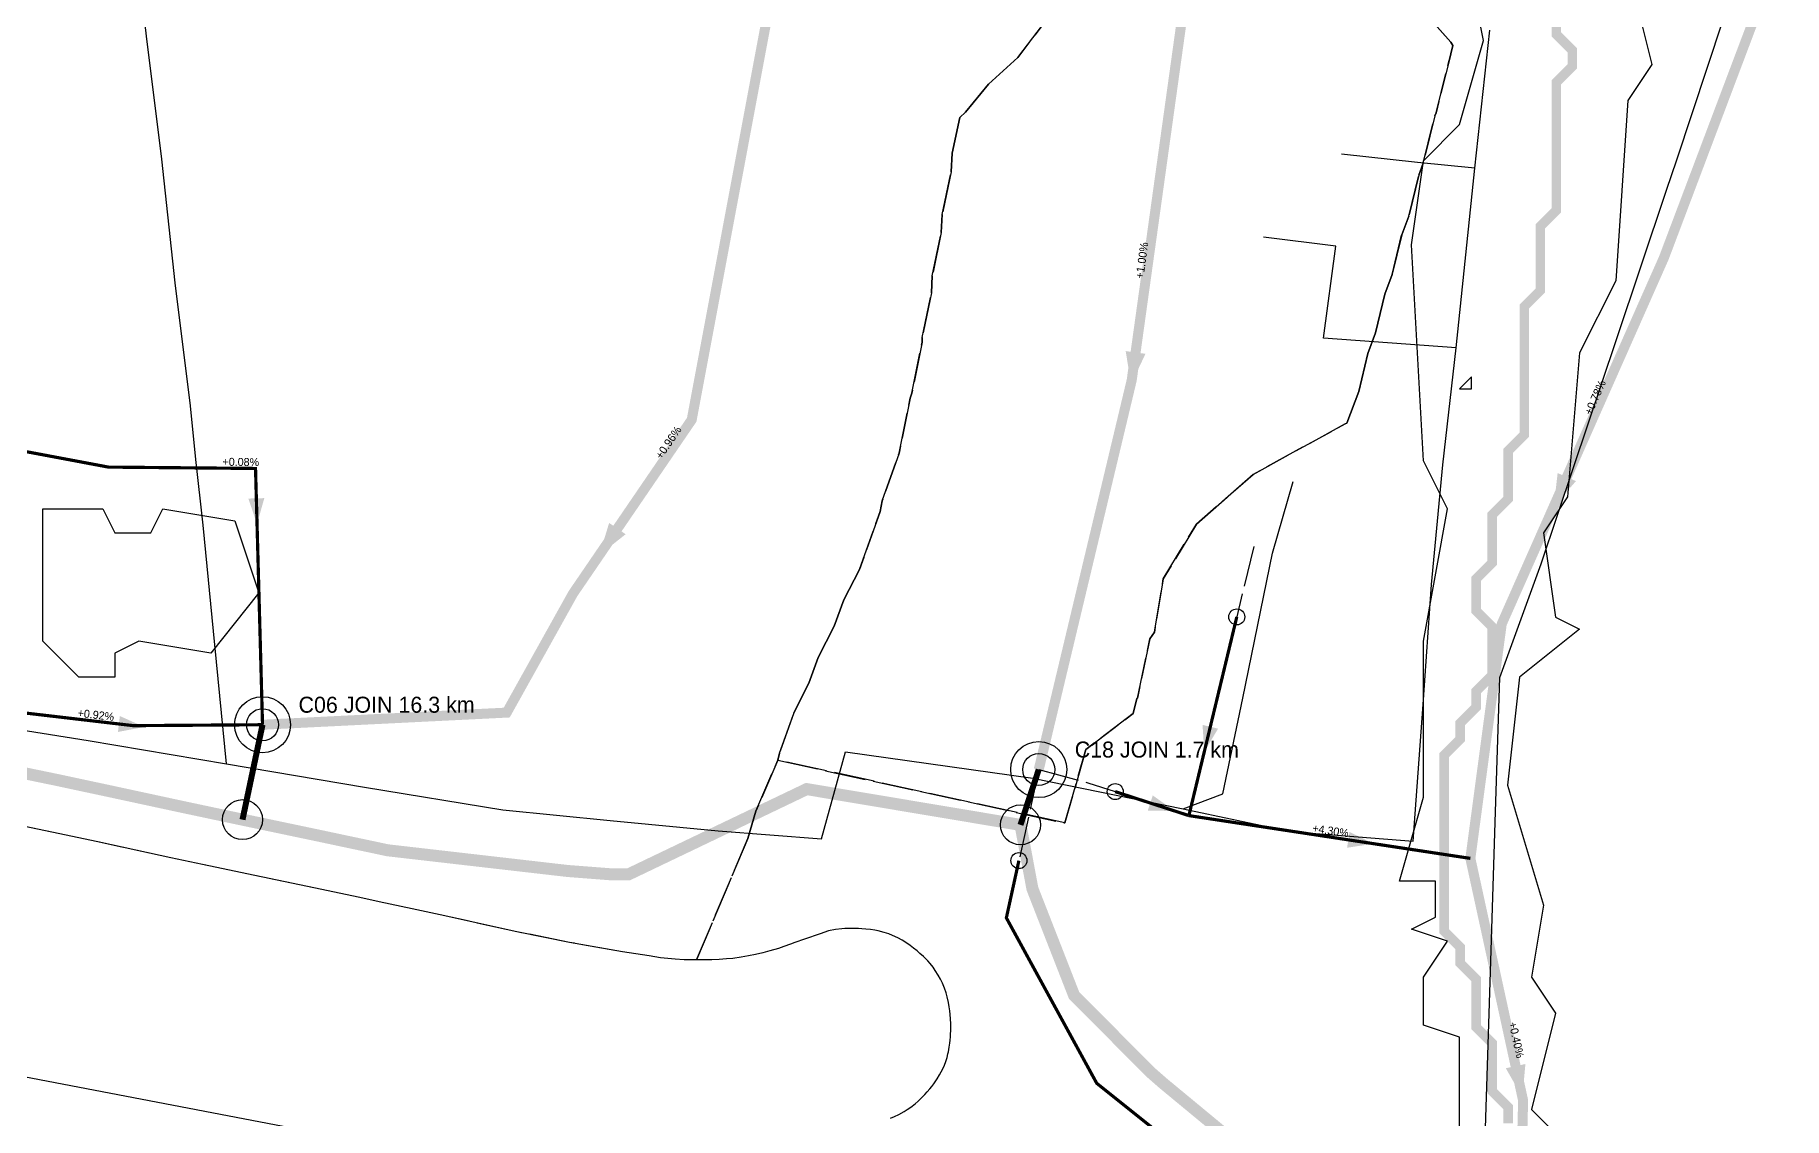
# Model space of a CAD drawing. Header units: metres. Extents: x 442821 to 452274, y 2561971 to 2571293.
# Drawn here: x 450203.8 to 450640.9, y 2567505.9 to 2567776.4 of the extents above; entities that cross this region are included whole.
import ezdxf
from ezdxf.enums import TextEntityAlignment as Align

# ---------------------------------------------------------------- set-up
doc = ezdxf.new("R2010")
doc.units = ezdxf.units.M
doc.header["$LTSCALE"] = 8
doc.linetypes.add('DASHED', pattern=[1.524, 1.27, -0.254])
for name, color, linetype in [('A_ARROWS', 7, 'Continuous'), ('A_BRANCH', 7, 'Continuous'), ('A_BUILT_2006', 252, 'Continuous'), ('A_CATCHMENTS', 7, 'Continuous'), ('A_ENVELOPE', 3, 'Continuous'), ('A_GRADIENT', 8, 'Continuous'), ('A_HEAD_GAP', 8, 'Continuous'), ('A_HEADS', 8, 'Continuous'), ('A_JOIN_LINK', 6, 'Continuous'), ('A_LATERAL', 7, 'Continuous'), ('A_MAIN_PIPE', 5, 'Continuous'), ('A_OUTLET_LABEL', 7, 'Continuous'), ('A_OUTLETS', 7, 'Continuous'), ('A_STREAMS', 5, 'Continuous'), ('A_SUBMAIN', 7, 'Continuous'), ('A_WADI', 4, 'Continuous')]:
    doc.layers.add(name, color=color, linetype=linetype)

msp = doc.modelspace()

# ---------------------------------------------------------------- linework, layer by layer
at = {"layer": 'A_ARROWS', "color": 3}
msp.add_solid([(450477.73, 2567689.18), (450476.36, 2567697.44), (450481.31, 2567696.76)], dxfattribs=at)
at = {"layer": 'A_ARROWS', "color": 2}
for points in [[(450583.34, 2567658.66), (450584.3, 2567666.98), (450588.87, 2567664.96)], [(450496.01, 2567597.36), (450495.57, 2567604.05), (450499.45, 2567603.12)], [(450488.6, 2567582.56), (450481.89, 2567582.64), (450483.13, 2567586.44)], [(450538.32, 2567574.38), (450531.69, 2567573.37), (450532.29, 2567577.32)], [(450575.5, 2567511), (450571.35, 2567518.28), (450576.24, 2567519.35)]]:
    msp.add_solid(points, dxfattribs=at)
at = {"layer": 'A_ARROWS', "color": 1}
for points in [[(450259.32, 2567654.26), (450257.14, 2567660.6), (450261.14, 2567660.71)], [(450344.85, 2567646.5), (450347.3, 2567654.51), (450351.43, 2567651.69)], [(450231.16, 2567603.54), (450224.57, 2567602.3), (450225.04, 2567606.27)]]:
    msp.add_solid(points, dxfattribs=at)
at = {"layer": 'A_BRANCH', "color": 1, "const_width": 0.8}
msp.add_lwpolyline([(450177.27, 2567609.94), (450179.15, 2567609.63), (450228.4, 2567603.87), (450260.69, 2567604.1)], dxfattribs=at)
at = {"layer": 'A_BRANCH', "color": 2, "const_width": 0.8}
for points in [[(450473.75, 2567587.39), (450492.16, 2567581.4)], [(450449.68, 2567570.15), (450446.55, 2567555.85), (450469.13, 2567514.53), (450512.56, 2567479.8), (450555.17, 2567455.16), (450574.9, 2567478.62)]]:
    msp.add_lwpolyline(points, dxfattribs=at)
at = {"layer": 'A_BUILT_2006', "color": 252}
for points in [[(450231.7, 2567776.08), (450228.54, 2567803.78)], [(450614.05, 2567745.25), (450629.43, 2567791.63)], [(450563.62, 2567743.16), (450567.33, 2567777.62)], [(450235.53, 2567745.35), (450231.7, 2567776.08)], [(450238.89, 2567714.5), (450235.53, 2567745.35)], [(450549.31, 2567744.55), (450530.33, 2567746.64)], [(450563.62, 2567743.16), (450549.31, 2567744.55)], [(450558.96, 2567698.29), (450563.62, 2567743.16)], [(450598.92, 2567700.09), (450611.52, 2567737.63), (450614.05, 2567745.25)], [(448423.25, 2567661.27), (448638.89, 2567714.37), (448758.53, 2567734.52), (448909.88, 2567734.52), (449242.47, 2567681.75), (449797.56, 2567563.21), (450151.84, 2567525.63), (450277.59, 2567501.59), (450351.46, 2567477.13), (450410.56, 2567500.21), (450555.37, 2567467.62), (450565.02, 2567465.34)], [(450528.87, 2567723.69), (450510.81, 2567725.91)], [(450525.82, 2567700.67), (450528.87, 2567723.69)], [(450242.68, 2567683.76), (450238.89, 2567714.5)], [(450558.96, 2567698.29), (450525.82, 2567700.67)], [(450588.34, 2567668.59), (450598.92, 2567700.09)], [(450555.58, 2567669.02), (450558.96, 2567698.29)], [(450245.82, 2567653.93), (450244.04, 2567670.4), (450242.68, 2567683.76)], [(450552.74, 2567639.11), (450555.58, 2567669.02)], [(450580.2, 2567644.33), (450588.34, 2567668.59)], [(450513.02, 2567646.95), (450518.18, 2567664.83)], [(450248.76, 2567624.07), (450245.82, 2567653.93)], [(450505.6, 2567610.77), (450513.02, 2567646.95)], [(450569.85, 2567615.93), (450580.2, 2567644.33)], [(450550.71, 2567609.16), (450552.74, 2567639.11)], [(450251.65, 2567594.3), (450248.76, 2567624.07)], [(450568.77, 2567582.35), (450569.85, 2567615.93)], [(450500.66, 2567586.85), (450505.6, 2567610.77)], [(450548.24, 2567574.99), (450550.71, 2567609.16)], [(450182.59, 2567605.66), (450217.14, 2567600.12)], [(450217.14, 2567600.12), (450251.65, 2567594.3)], [(450251.65, 2567594.3), (450286.17, 2567588.47)], [(450400.37, 2567575.59), (450406.37, 2567597.31)], [(450406.37, 2567597.31), (450453.15, 2567590.74)], [(450453.15, 2567590.74), (450490.76, 2567583.09)], [(450286.17, 2567588.47), (450320.77, 2567582.87)], [(450490.76, 2567583.09), (450500.66, 2567586.85)], [(450320.77, 2567582.87), (450347.58, 2567580.17)], [(450490.76, 2567583.09), (450517.51, 2567577.44)], [(450567.41, 2567539.8), (450568.77, 2567582.35)], [(450347.58, 2567580.17), (450374.56, 2567577.56)], [(450374.56, 2567577.56), (450400.37, 2567575.59)], [(450517.51, 2567577.44), (450548.24, 2567574.99)], [(450566.16, 2567500.71), (450567.41, 2567539.8)]]:
    msp.add_lwpolyline(points, dxfattribs=at)
at = {"layer": 'A_CATCHMENTS', "color": 2, "linetype": 'DASHED'}
msp.add_lwpolyline([(450417.57, 2567505.83), (450418.59, 2567506.23), (450419.71, 2567506.75), (450421.03, 2567507.48), (450421.77, 2567507.94), (450422.72, 2567508.59), (450423.8, 2567509.41), (450424.52, 2567510.09), (450425.06, 2567510.61), (450425.62, 2567511.16), (450426.19, 2567511.74), (450426.77, 2567512.36), (450427.45, 2567513.15), (450427.9, 2567513.71), (450428.43, 2567514.41), (450428.92, 2567515.12), (450429.28, 2567515.67), (450429.85, 2567516.61), (450430.28, 2567517.39), (450430.67, 2567518.17), (450431.07, 2567519.05), (450431.43, 2567519.98), (450431.74, 2567520.97), (450431.96, 2567521.87), (450432.07, 2567522.37), (450432.3, 2567523.55), (450432.44, 2567524.55), (450432.52, 2567525.3), (450432.59, 2567526.12), (450432.63, 2567526.8), (450432.67, 2567527.71), (450432.69, 2567528.46), (450432.71, 2567529.42), (450432.61, 2567530.66), (450432.5, 2567531.68), (450432.39, 2567532.59), (450432.25, 2567533.65), (450432.08, 2567534.75), (450431.8, 2567536.1), (450431.52, 2567537.11), (450431.12, 2567538.29), (450430.59, 2567539.56), (450430.11, 2567540.54), (450429.52, 2567541.57), (450428.8, 2567542.7), (450428.23, 2567543.51), (450427.51, 2567544.44), (450426.91, 2567545.12), (450425.81, 2567546.23), (450424.96, 2567546.98), (450424.25, 2567547.58), (450423.38, 2567548.29), (450422.5, 2567548.97), (450421.22, 2567549.86), (450420.51, 2567550.29), (450419.44, 2567550.87), (450418.1, 2567551.48), (450417.2, 2567551.83), (450416.04, 2567552.22), (450414.52, 2567552.61), (450413.7, 2567552.77), (450412.58, 2567552.94), (450411.47, 2567553.06), (450410.4, 2567553.14), (450409.6, 2567553.17), (450408.31, 2567553.21), (450407.23, 2567553.2), (450406.16, 2567553.16), (450405.44, 2567553.12), (450403.82, 2567552.94), (450402.09, 2567552.59), (450399.99, 2567551.9), (450396.1, 2567550.52), (450393.68, 2567549.66), (450392.65, 2567549.29), (450390.93, 2567548.67), (450389.63, 2567548.24), (450387.43, 2567547.58), (450385.66, 2567547.12), (450383.83, 2567546.69), (450382.08, 2567546.33), (450380.27, 2567546.01), (450378.17, 2567545.73), (450376.64, 2567545.58), (450374.81, 2567545.46), (450372.98, 2567545.38), (450370.51, 2567545.34), (450369.31, 2567545.34), (450369.14, 2567545.34), (450381.94, 2567575.64), (450381.94, 2567575.64), (450383.97, 2567582.47), (450389.44, 2567595.22), (450461.15, 2567579.56), (450466.44, 2567597.94), (450478.23, 2567606.94), (450479.18, 2567610.62), (450479.28, 2567610.76), (450482.43, 2567625.57), (450483.54, 2567627.25), (450485.75, 2567640.51), (450494.07, 2567654.24), (450508.19, 2567666.6), (450531.24, 2567679.3), (450531.65, 2567679.46), (450534.64, 2567687.35), (450536.84, 2567696.8), (450538.79, 2567701.96), (450541.09, 2567711.66), (450542.94, 2567716.56), (450545.34, 2567726.51), (450547.09, 2567731.17), (450549.59, 2567741.36), (450550.71, 2567744.35), (450553.65, 2567756.23), (450553.92, 2567756.96), (450557.59, 2567771.64), (450557.6, 2567771.72), (450558.12, 2567773.78), (450557.59, 2567774.58), (450543.34, 2567790.7)], dxfattribs=at)
at = {"layer": 'A_CATCHMENTS', "color": 3, "linetype": 'DASHED'}
msp.add_lwpolyline([(450543.34, 2567790.7), (450557.59, 2567774.58), (450558.12, 2567773.78), (450557.6, 2567771.72), (450557.59, 2567771.64), (450553.92, 2567756.96), (450553.65, 2567756.23), (450550.71, 2567744.35), (450549.59, 2567741.36), (450547.09, 2567731.17), (450545.34, 2567726.51), (450542.94, 2567716.56), (450541.09, 2567711.66), (450538.79, 2567701.96), (450536.84, 2567696.8), (450534.64, 2567687.35), (450531.65, 2567679.46), (450531.24, 2567679.3), (450508.19, 2567666.6), (450494.07, 2567654.24), (450485.75, 2567640.51), (450483.54, 2567627.25), (450482.43, 2567625.57), (450479.28, 2567610.76), (450479.18, 2567610.62), (450478.23, 2567606.94), (450466.44, 2567597.94), (450461.15, 2567579.56), (450389.44, 2567595.22), (450389.84, 2567596.97), (450393.47, 2567607.06), (450397.23, 2567614.47), (450399.52, 2567620.86), (450403.54, 2567628.69), (450405.9, 2567635.3), (450409.85, 2567642.9), (450409.85, 2567642.9), (450415, 2567657.4), (450415.53, 2567660.04), (450419.77, 2567671.98), (450422.48, 2567685.65), (450422.94, 2567686.95), (450425.49, 2567699.64), (450425.55, 2567700.87), (450427.81, 2567711.98), (450428.05, 2567716.2), (450430.29, 2567727.08), (450430.54, 2567731.53), (450432.76, 2567742.18), (450433.03, 2567746.85), (450434.92, 2567755.82), (450436.36, 2567757.12), (450442.09, 2567764.16), (450449.42, 2567770.75), (450459.78, 2567784.47)], dxfattribs=at)
at = {"layer": 'A_CATCHMENTS', "color": 1, "linetype": 'DASHED'}
msp.add_lwpolyline([(450459.78, 2567784.47), (450449.42, 2567770.75), (450442.09, 2567764.16), (450436.36, 2567757.12), (450434.92, 2567755.82), (450433.03, 2567746.85), (450432.76, 2567742.18), (450430.54, 2567731.53), (450430.29, 2567727.08), (450428.05, 2567716.2), (450427.81, 2567711.98), (450425.55, 2567700.87), (450425.49, 2567699.64), (450422.94, 2567686.95), (450422.48, 2567685.65), (450419.77, 2567671.98), (450415.53, 2567660.04), (450415, 2567657.4), (450409.85, 2567642.9), (450405.9, 2567635.3), (450403.54, 2567628.69), (450399.52, 2567620.86), (450397.23, 2567614.47), (450393.47, 2567607.06), (450389.84, 2567596.97), (450389.44, 2567595.22), (450383.97, 2567582.47), (450381.94, 2567575.64), (450369.14, 2567545.34), (450367.48, 2567545.35), (450366.01, 2567545.41), (450363.82, 2567545.55), (450362, 2567545.72), (450360.17, 2567545.91), (450357.29, 2567546.34), (450353.94, 2567546.86), (450350.61, 2567547.39), (450337.38, 2567549.71), (450324.26, 2567552.39), (450305.11, 2567556.59), (450298.09, 2567558.12), (450289.8, 2567559.9), (450285, 2567560.93), (450271.9, 2567563.69), (450258.8, 2567566.45), (450245.71, 2567569.21), (450237.82, 2567570.89), (450219.54, 2567574.83), (450206.45, 2567577.63), (450193.34, 2567580.34)], dxfattribs=at)
at = {"layer": 'A_ENVELOPE', "color": 3}
msp.add_lwpolyline([(450417.57, 2567505.83), (450418.59, 2567506.23), (450419.71, 2567506.75), (450421.03, 2567507.48), (450421.77, 2567507.94), (450422.72, 2567508.59), (450423.8, 2567509.41), (450424.52, 2567510.09), (450425.06, 2567510.61), (450425.62, 2567511.16), (450426.19, 2567511.74), (450426.77, 2567512.36), (450427.45, 2567513.15), (450427.9, 2567513.71), (450428.43, 2567514.41), (450428.92, 2567515.12), (450429.28, 2567515.67), (450429.85, 2567516.61), (450430.28, 2567517.39), (450430.67, 2567518.17), (450431.07, 2567519.05), (450431.43, 2567519.98), (450431.74, 2567520.97), (450431.96, 2567521.87), (450432.07, 2567522.37), (450432.3, 2567523.55), (450432.44, 2567524.55), (450432.52, 2567525.3), (450432.59, 2567526.12), (450432.63, 2567526.8), (450432.67, 2567527.71), (450432.69, 2567528.46), (450432.71, 2567529.42), (450432.61, 2567530.66), (450432.5, 2567531.68), (450432.39, 2567532.59), (450432.25, 2567533.65), (450432.08, 2567534.75), (450431.8, 2567536.1), (450431.52, 2567537.11), (450431.12, 2567538.29), (450430.59, 2567539.56), (450430.11, 2567540.54), (450429.52, 2567541.57), (450428.8, 2567542.7), (450428.23, 2567543.51), (450427.51, 2567544.44), (450426.91, 2567545.12), (450425.81, 2567546.23), (450424.96, 2567546.98), (450424.25, 2567547.58), (450423.38, 2567548.29), (450422.5, 2567548.97), (450421.22, 2567549.86), (450420.51, 2567550.29), (450419.44, 2567550.87), (450418.1, 2567551.48), (450417.2, 2567551.83), (450416.04, 2567552.22), (450414.52, 2567552.61), (450413.7, 2567552.77), (450412.58, 2567552.94), (450411.47, 2567553.06), (450410.4, 2567553.14), (450409.6, 2567553.17), (450408.31, 2567553.21), (450407.23, 2567553.2), (450406.16, 2567553.16), (450405.44, 2567553.12), (450403.82, 2567552.94), (450402.09, 2567552.59), (450399.99, 2567551.9), (450396.1, 2567550.52), (450393.68, 2567549.66), (450392.65, 2567549.29), (450390.93, 2567548.67), (450389.63, 2567548.24), (450387.43, 2567547.58), (450385.66, 2567547.12), (450383.83, 2567546.69), (450382.08, 2567546.33), (450380.27, 2567546.01), (450378.17, 2567545.73), (450376.64, 2567545.58), (450374.81, 2567545.46), (450372.98, 2567545.38), (450370.51, 2567545.34), (450369.31, 2567545.34), (450367.48, 2567545.35), (450366.01, 2567545.41), (450363.82, 2567545.55), (450362, 2567545.72), (450360.17, 2567545.91), (450357.29, 2567546.34), (450353.94, 2567546.86), (450350.61, 2567547.39), (450337.38, 2567549.71), (450324.26, 2567552.39), (450305.11, 2567556.59), (450298.09, 2567558.12), (450289.8, 2567559.9), (450285, 2567560.93), (450271.9, 2567563.69), (450258.8, 2567566.45), (450245.71, 2567569.21), (450237.82, 2567570.89), (450219.54, 2567574.83), (450206.45, 2567577.63), (450193.34, 2567580.34)], dxfattribs=at)
at = {"layer": 'A_HEAD_GAP', "color": 8, "linetype": 'DASHED'}
for points in [[(450508.37, 2567648.62), (450504.13, 2567631.04)], [(450454.64, 2567592.9), (450449.68, 2567570.15)], [(450454.64, 2567592.9), (450466.94, 2567589.61), (450473.75, 2567587.39)]]:
    msp.add_lwpolyline(points, dxfattribs=at)
at = {"layer": 'A_HEADS', "color": 2}
for centre in [(450504.13, 2567631.04), (450473.75, 2567587.39), (450449.68, 2567570.15)]:
    msp.add_circle(centre, 2, dxfattribs=at)
at = {"layer": 'A_JOIN_LINK', "color": 6, "const_width": 1.5}
for points in [[(450260.69, 2567604.1), (450255.69, 2567580.39)], [(450454.64, 2567592.9), (450450.08, 2567579.08)]]:
    msp.add_lwpolyline(points, dxfattribs=at)
at = {"layer": 'A_JOIN_LINK', "color": 6}
for centre in [(450255.69, 2567580.39), (450450.08, 2567579.08)]:
    msp.add_circle(centre, 5, dxfattribs=at)
at = {"layer": 'A_LATERAL', "color": 1, "linetype": 'DASHED', "const_width": 0.8}
msp.add_lwpolyline([(450188.12, 2567674.86), (450222.19, 2567668.46), (450258.94, 2567668.12), (450260.69, 2567604.1)], dxfattribs=at)
at = {"layer": 'A_LATERAL', "color": 2, "const_width": 0.8}
for points in [[(450504.13, 2567631.04), (450492.16, 2567581.4)], [(450492.16, 2567581.4), (450562.49, 2567570.71)]]:
    msp.add_lwpolyline(points, dxfattribs=at)
at = {"layer": 'A_MAIN_PIPE', "color": 5, "const_width": 3}
msp.add_lwpolyline([(450512.08, 2567492.74), (450485.73, 2567514.53), (450482.44, 2567517.41), (450463.46, 2567536.53), (450453.06, 2567563.14), (450450.08, 2567579.08), (450396.66, 2567588.02), (450352.17, 2567566.73), (450351.52, 2567566.71), (450347.78, 2567566.73), (450336.98, 2567567.56), (450291.91, 2567572.74), (450287.7, 2567573.64), (450282.3, 2567574.78), (450274.58, 2567576.42), (450261.48, 2567579.17), (450248.41, 2567581.93), (450240.55, 2567583.6), (450222.27, 2567587.54), (450209.12, 2567590.35), (450195.89, 2567593.08)], dxfattribs=at)
at = {"layer": 'A_OUTLETS', "color": 5}
for centre, radius in [((450260.69, 2567604.1), 7), ((450260.69, 2567604.1), 4), ((450454.64, 2567592.9), 7), ((450454.64, 2567592.9), 4)]:
    msp.add_circle(centre, radius, dxfattribs=at)
at = {"layer": 'A_STREAMS', "color": 5, "const_width": 2.4}
msp.add_lwpolyline([(450583.97, 2567780.6), (450583.97, 2567776.59), (450587.97, 2567772.59), (450587.97, 2567768.59), (450583.97, 2567764.59), (450583.97, 2567760.59), (450583.97, 2567756.59), (450583.97, 2567752.59), (450583.97, 2567748.58), (450583.97, 2567744.58), (450583.97, 2567740.58), (450583.97, 2567736.58), (450583.97, 2567732.58), (450579.97, 2567728.58), (450579.97, 2567724.58), (450579.97, 2567720.57), (450579.97, 2567716.57), (450579.97, 2567712.57), (450575.97, 2567708.57), (450575.97, 2567704.57), (450575.97, 2567700.57), (450575.97, 2567696.57), (450575.97, 2567692.56), (450575.97, 2567688.56), (450575.97, 2567684.56), (450575.97, 2567680.56), (450575.97, 2567676.56), (450571.97, 2567672.56), (450571.97, 2567668.56), (450571.97, 2567664.56), (450571.97, 2567660.55), (450567.97, 2567656.55), (450567.97, 2567652.55), (450567.97, 2567648.55), (450567.97, 2567644.55), (450563.97, 2567640.55), (450563.97, 2567636.55), (450563.97, 2567632.54), (450567.97, 2567628.54), (450567.97, 2567624.54), (450567.97, 2567620.54), (450567.97, 2567616.54), (450563.97, 2567612.54), (450563.97, 2567608.54), (450559.97, 2567604.53), (450559.97, 2567600.53), (450555.97, 2567596.53), (450555.97, 2567592.53), (450555.97, 2567588.53), (450555.97, 2567584.53), (450555.97, 2567580.53), (450555.97, 2567576.52), (450555.97, 2567572.52), (450555.97, 2567568.52), (450555.97, 2567564.52), (450555.97, 2567560.52), (450555.97, 2567556.52), (450555.97, 2567552.52), (450559.97, 2567548.51), (450559.97, 2567544.51), (450563.97, 2567540.51), (450563.97, 2567536.51), (450563.97, 2567532.51), (450563.97, 2567528.51), (450567.97, 2567524.51), (450567.97, 2567520.5), (450567.97, 2567516.5), (450567.97, 2567512.5), (450571.97, 2567508.5), (450571.97, 2567504.5)], dxfattribs=at)
at = {"layer": 'A_SUBMAIN', "color": 3, "const_width": 2.5}
msp.add_lwpolyline([(450497.28, 2567848.96), (450491.05, 2567784.87), (450477.87, 2567690.16), (450454.64, 2567592.9)], dxfattribs=at)
at = {"layer": 'A_SUBMAIN', "color": 1, "const_width": 2.5}
msp.add_lwpolyline([(450392.2, 2567809.79), (450367.93, 2567680.29), (450338.27, 2567636.86), (450321.7, 2567607.13), (450260.69, 2567604.1)], dxfattribs=at)
at = {"layer": 'A_SUBMAIN', "color": 2, "const_width": 2.5}
msp.add_lwpolyline([(450639.61, 2567796.93), (450610.84, 2567720.72), (450570.33, 2567629.29), (450562.49, 2567570.71)], dxfattribs=at)
at = {"layer": 'A_SUBMAIN', "color": 2, "linetype": 'DASHED', "const_width": 2.5}
msp.add_lwpolyline([(450562.49, 2567570.71), (450575.67, 2567510.23), (450574.9, 2567478.62)], dxfattribs=at)
at = {"layer": 'A_WADI', "color": 4}
for points in [[(450559.8, 2567487.01), (450559.8, 2567526.01), (450550.8, 2567529.01), (450550.8, 2567541.01), (450556.8, 2567550.01), (450547.8, 2567553.01), (450553.8, 2567556.01), (450553.8, 2567565.01), (450544.8, 2567565.01), (450550.8, 2567586.01), (450550.8, 2567625.01), (450556.8, 2567658.01), (450550.8, 2567670.01), (450547.8, 2567724.01), (450550.8, 2567745.01), (450559.8, 2567754.01), (450565.8, 2567775.01), (450559.8, 2567805.01)], [(450604.8, 2567781.01), (450607.8, 2567769.01), (450601.8, 2567760.01), (450598.8, 2567715.01), (450589.8, 2567697.01), (450586.8, 2567661.01), (450580.8, 2567652.01), (450583.8, 2567631.01), (450589.8, 2567628.01), (450574.8, 2567616.01), (450571.8, 2567589.01), (450580.8, 2567559.01), (450577.8, 2567541.01), (450583.8, 2567532.01), (450577.8, 2567508.01), (450586.8, 2567499.01)]]:
    msp.add_lwpolyline(points, dxfattribs=at)
for points in [[(450562.8, 2567688.01), (450562.8, 2567691.01), (450559.8, 2567688.01), (450562.8, 2567688.01)], [(450220.8, 2567658.01), (450223.8, 2567652.01), (450232.8, 2567652.01), (450235.8, 2567658.01), (450253.8, 2567655.01), (450259.8, 2567637.01), (450247.8, 2567622.01), (450229.8, 2567625.01), (450223.8, 2567622.01), (450223.8, 2567616.01), (450214.8, 2567616.01), (450205.8, 2567625.01), (450205.8, 2567658.01), (450220.8, 2567658.01)]]:
    msp.add_lwpolyline(points, close=True, dxfattribs=at)

# ---------------------------------------------------------------- texts
at = {"layer": 'A_GRADIENT', "color": 3}
msp.add_text('+1.00%', height=2, rotation=82.0739, dxfattribs=at).set_placement((450482, 2567719.88), align=Align.BOTTOM_CENTER)
at = {"layer": 'A_GRADIENT', "color": 2}
for s, rotation, p in [('+0.78%', 66.1007, (450595.12, 2567685.22)), ('+4.30%', -8.6392, (450527.33, 2567576.05)), ('+0.40%', -77.7125, (450572.45, 2567525.02))]:
    msp.add_text(s, height=2, rotation=rotation, dxfattribs=at).set_placement(p, align=Align.BOTTOM_CENTER)
at = {"layer": 'A_GRADIENT', "color": 1}
for s, rotation, p in [('+0.96%', 55.6705, (450363.43, 2567673.7)), ('+0.08%', -0.5377, (450255.25, 2567668.15)), ('+0.92%', -6.6759, (450218.87, 2567604.98))]:
    msp.add_text(s, height=2, rotation=rotation, dxfattribs=at).set_placement(p, align=Align.BOTTOM_CENTER)
at = {"layer": 'A_OUTLET_LABEL', "color": 5}
for s, p in [('C06 JOIN 16.3 km', (450269.69, 2567607.1)), ('C18 JOIN 1.7 km', (450463.64, 2567595.9))]:
    msp.add_text(s, height=4, dxfattribs=at).set_placement(p)

doc.saveas('drawing.dxf')
